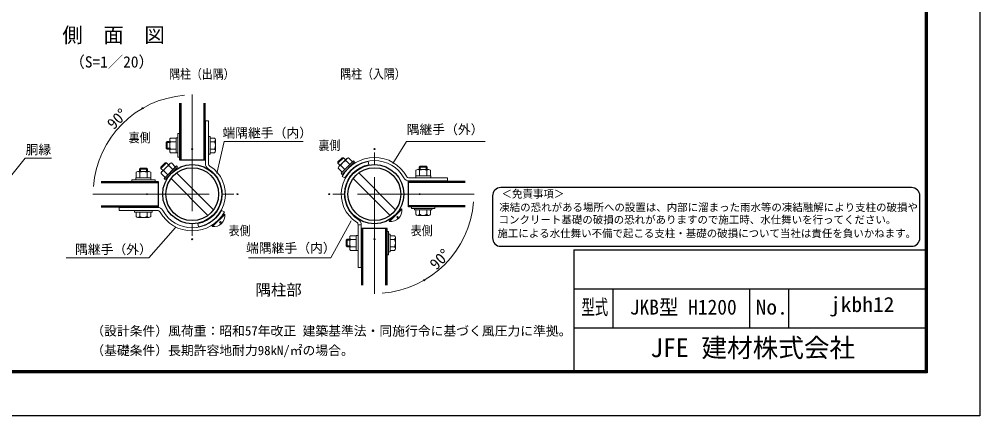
# Model space of a CAD drawing. Units: millimetres, scale not verified. Extents: x -4200 to 4200, y -2970 to 2970.
# Drawn here: x -720 to 4200, y -2970 to -939 of the extents above; entities that cross this region are included whole.
import ezdxf
from ezdxf.enums import TextEntityAlignment as Align

# ---------------------------------------------------------------- set-up
doc = ezdxf.new("R2010")
doc.units = ezdxf.units.MM
doc.header["$LTSCALE"] = 10
doc.header["$PDMODE"] = 32
doc.header["$PDSIZE"] = 5
doc.linetypes.add('USER1', pattern=[50.8, 31.75, -6.35, 6.35, -6.35])
for name, color, linetype, lineweight in [('0-2_D-TTL-TXT', 7, 'Continuous', 25), ('0-3_D-STR1', 1, 'Continuous', 25), ('0-4_D-BMK', 2, 'USER1', 13), ('0-5_D-STR-DIM', 7, 'Continuous', 13), ('0-8_D-STR3', 3, 'Continuous', 13), ('0-D_D-STR-TXT', 7, 'Continuous', 13), ('0-E_D-TTL', 2, 'Continuous', 25)]:
    doc.layers.add(name, color=color, linetype=linetype, lineweight=lineweight)
doc.layers.add('0-7_Defpoints', color=8, linetype='Continuous')
doc.styles.add('ＭＳ ゴシック', font='')
doc.styles.get('ＭＳ ゴシック').set_extended_font_data('MS Gothic')

msp = doc.modelspace()

# ---------------------------------------------------------------- linework, layer by layer
at = {"layer": '0-2_D-TTL-TXT', "color": 2}
for p, q in [((3850.25, -1801.14), (1747.3, -1801.14)), ((1704.3, -1844.13), (1704.3, -2059.11)), ((3893.24, -2059.11), (3893.24, -1844.13)), ((1747.3, -2102.11), (3850.25, -2102.11))]:
    msp.add_line(p, q, dxfattribs=at)
for centre, start, end in [((1747.3, -1844.13), 90, 180), ((3850.25, -1844.13), 0, 90), ((1747.3, -2059.11), 180, 270), ((3850.25, -2059.11), 270, 0)]:
    msp.add_arc(centre, 42.99, start, end, dxfattribs=at)
at = {"layer": '0-3_D-STR1'}
for p, q in [((101.39, -1369.21), (101.39, -1659.94)), ((107.39, -1369.21), (107.39, -1659.94)), ((225.39, -1369.21), (225.39, -1659.94)), ((231.39, -1369.21), (231.39, -1659.94)), ((225.39, -1534.94), (231.39, -1534.94)), ((101.39, -1659.94), (231.39, -1659.94)), ((225.39, -1634.94), (231.39, -1634.94)), ((-299.34, -1769.94), (-8.61, -1769.94)), ((-8.61, -1769.94), (-8.61, -1899.94)), ((1565.05, -1769.94), (1274.32, -1769.94)), ((1274.32, -1899.94), (1274.32, -1769.94)), ((-299.34, -1775.94), (-8.61, -1775.94)), ((1565.05, -1775.94), (1274.32, -1775.94)), ((-299.34, -1893.94), (-8.61, -1893.94)), ((-299.34, -1899.94), (-8.61, -1899.94)), ((1565.05, -1893.94), (1274.32, -1893.94)), ((1565.05, -1899.94), (1274.32, -1899.94)), ((1034.32, -2300.67), (1034.32, -2009.94)), ((1164.32, -2009.94), (1034.32, -2009.94)), ((1040.32, -2300.67), (1040.32, -2009.94)), ((1158.32, -2300.67), (1158.32, -2009.94)), ((1164.32, -2300.67), (1164.32, -2009.94))]:
    msp.add_line(p, q, dxfattribs=at)
for centre, radius in [((166.39, -1834.94), 151.25), ((166.39, -1834.94), 135.25), ((1099.32, -1834.94), 151.25), ((1099.32, -1834.94), 135.25)]:
    msp.add_circle(centre, radius, dxfattribs=at)
at = {"layer": '0-4_D-BMK'}
for p, q in [((166.39, -1603.68), (166.39, -2066.19)), ((1099.32, -2066.19), (1099.32, -1603.68)), ((-64.86, -1834.94), (397.65, -1834.94)), ((1330.57, -1834.94), (868.06, -1834.94))]:
    msp.add_line(p, q, dxfattribs=at)
at = {"layer": '0-5_D-STR-DIM'}
for p, q in [((166.39, -1601.68), (166.39, -1325.1)), ((-66.86, -1834.94), (-343.45, -1834.94)), ((1332.57, -1834.94), (1610.43, -1834.94)), ((1099.32, -2068.19), (1099.32, -2346.05))]:
    msp.add_line(p, q, dxfattribs=at)
for centre, radius, start, end in [((166.39, -1834.94), 507.84, 94.51404, 175.48596), ((1099.32, -1834.94), 509.11, 274.50281, 355.49719)]:
    msp.add_arc(centre, radius, start, end, dxfattribs=at)
at = {"layer": '0-7_Defpoints'}
for p in [(-87.53, -1395.13), (166.39, -1603.68), (1099.32, -1603.68), (-64.86, -1834.94), (397.65, -1834.94), (868.06, -1834.94), (1330.57, -1834.94), (166.39, -2066.19), (1099.32, -2066.19), (1353.87, -2275.84)]:
    msp.add_point(p, dxfattribs=at)
at = {"layer": '0-8_D-STR3'}
for p, q in [((249.89, -1459.94), (233.89, -1459.94)), ((233.89, -1678.09), (233.89, -1459.94)), ((249.89, -1678.09), (249.89, -1459.94)), ((93.39, -1644.94), (93.39, -1524.94)), ((101.39, -1524.94), (93.39, -1524.94)), ((101.39, -1524.94), (93.39, -1524.94)), ((101.39, -1644.94), (101.39, -1524.94)), ((37.89, -1564.94), (32.89, -1569.94)), ((50.89, -1569.94), (32.89, -1569.94)), ((32.89, -1569.94), (32.89, -1599.94)), ((50.89, -1564.94), (37.89, -1564.94)), ((50.89, -1556.05), (50.89, -1613.77)), ((83.39, -1547.44), (54.39, -1547.44)), ((83.39, -1566.19), (54.39, -1566.19)), ((83.39, -1623.44), (83.39, -1546.44)), ((93.39, -1546.44), (83.39, -1546.44)), ((83.39, -1547.44), (83.39, -1622.44)), ((233.89, -1547.44), (231.39, -1547.44)), ((233.89, -1566.19), (231.39, -1566.19)), ((249.89, -1539.94), (257.89, -1539.94)), ((257.89, -1539.94), (257.89, -1629.94)), ((279.99, -1547.44), (257.89, -1547.44)), ((279.99, -1566.15), (257.89, -1566.15)), ((285.39, -1556.79), (285.39, -1613.08)), ((50.89, -1599.94), (32.89, -1599.94)), ((50.89, -1604.94), (37.89, -1604.94)), ((83.39, -1603.69), (54.39, -1603.69)), ((83.39, -1622.44), (54.39, -1622.44)), ((93.39, -1623.44), (83.39, -1623.44)), ((233.89, -1603.69), (231.39, -1603.69)), ((233.89, -1622.44), (231.39, -1622.44)), ((279.99, -1603.73), (257.89, -1603.73)), ((279.99, -1622.44), (257.89, -1622.44)), ((101.39, -1644.94), (93.39, -1644.94)), ((101.39, -1644.94), (93.39, -1644.94)), ((249.89, -1629.94), (257.89, -1629.94)), ((912.82, -1669.65), (934.03, -1648.44)), ((912.82, -1676.72), (912.82, -1669.65)), ((917.16, -1693.6), (957.98, -1652.78)), ((934.05, -1722.67), (987.08, -1669.63)), ((934.39, -1733.65), (998.03, -1670.01)), ((951.71, -1659.05), (941.1, -1648.44)), ((973.83, -1682.89), (953.32, -1662.39)), ((987.08, -1669.63), (966.58, -1649.13)), ((1070.09, -1683.99), (1067.05, -1668.28)), ((-54.72, -1719.44), (-112.45, -1719.44)), ((-103.61, -1719.44), (-103.61, -1706.44)), ((-98.61, -1719.44), (-98.61, -1701.44)), ((-68.61, -1701.44), (-98.61, -1701.44)), ((-68.61, -1719.44), (-68.61, -1701.44)), ((-63.61, -1706.44), (-68.61, -1701.44)), ((-63.61, -1719.44), (-63.61, -1706.44)), ((6.05, -1695.81), (27.27, -1674.6)), ((6.05, -1702.89), (6.05, -1695.81)), ((16.66, -1713.49), (6.05, -1702.89)), ((10.39, -1719.76), (51.21, -1678.94)), ((40.54, -1735.57), (20.04, -1715.06)), ((27.29, -1748.83), (80.32, -1695.8)), ((27.62, -1759.81), (91.26, -1696.17)), ((44.95, -1685.21), (34.34, -1674.6)), ((67.06, -1709.05), (46.56, -1688.55)), ((80.32, -1695.8), (59.81, -1675.29)), ((923.43, -1687.33), (912.82, -1676.72)), ((934.05, -1722.67), (913.55, -1702.16)), ((947.31, -1709.41), (926.8, -1688.9)), ((1311.82, -1741.44), (1311.82, -1712.44)), ((1378.21, -1708.94), (1320.48, -1708.94)), ((1329.32, -1708.94), (1329.32, -1695.94)), ((1330.57, -1741.44), (1330.57, -1712.44)), ((1334.32, -1708.94), (1334.32, -1690.94)), ((1364.32, -1690.94), (1334.32, -1690.94)), ((1364.32, -1708.94), (1364.32, -1690.94)), ((1369.32, -1695.94), (1364.32, -1690.94)), ((1368.07, -1741.44), (1368.07, -1712.44)), ((1369.32, -1708.94), (1369.32, -1695.94)), ((1386.82, -1741.44), (1386.82, -1712.44)), ((-143.61, -1761.94), (-23.61, -1761.94)), ((-143.61, -1769.94), (-143.61, -1761.94)), ((-143.61, -1769.94), (-143.61, -1761.94)), ((-143.61, -1769.94), (-23.61, -1769.94)), ((-122.11, -1751.94), (-45.11, -1751.94)), ((-122.11, -1761.94), (-122.11, -1751.94)), ((-121.11, -1751.94), (-121.11, -1722.94)), ((-46.11, -1751.94), (-121.11, -1751.94)), ((-102.36, -1751.94), (-102.36, -1722.94)), ((-64.86, -1751.94), (-64.86, -1722.94)), ((-46.11, -1751.94), (-46.11, -1722.94)), ((-45.11, -1761.94), (-45.11, -1751.94)), ((-23.61, -1769.94), (-23.61, -1761.94)), ((-23.61, -1769.94), (-23.61, -1761.94)), ((27.29, -1748.83), (6.78, -1728.32)), ((21.96, -1754.15), (27.62, -1759.81)), ((246.83, -1943.67), (57.66, -1754.5)), ((275.12, -1915.38), (85.95, -1726.21)), ((928.73, -1727.99), (934.39, -1733.65)), ((948.66, -1751.44), (934.67, -1743.68)), ((948.66, -1751.44), (948.76, -1751.44)), ((1179.76, -1943.67), (990.59, -1754.5)), ((1208.05, -1915.38), (1018.88, -1726.21)), ((1277.69, -1751.44), (1474.32, -1751.44)), ((1277.69, -1767.44), (1474.32, -1767.44)), ((1310.82, -1741.44), (1387.82, -1741.44)), ((1310.82, -1751.44), (1310.82, -1741.44)), ((1386.82, -1741.44), (1311.82, -1741.44)), ((1311.82, -1767.44), (1386.82, -1767.44)), ((1311.82, -1767.44), (1311.82, -1769.94)), ((1330.57, -1767.44), (1330.57, -1769.94)), ((1368.07, -1767.44), (1368.07, -1769.94)), ((1386.82, -1767.44), (1386.82, -1769.94)), ((1387.82, -1751.44), (1387.82, -1741.44)), ((1474.32, -1767.44), (1474.32, -1751.44)), ((-11.98, -1902.44), (-208.61, -1902.44)), ((-208.61, -1902.44), (-208.61, -1918.44)), ((-11.98, -1918.44), (-208.61, -1918.44)), ((-121.11, -1902.44), (-121.11, -1899.94)), ((-46.11, -1902.44), (-121.11, -1902.44)), ((-102.36, -1902.44), (-102.36, -1899.94)), ((-64.86, -1902.44), (-64.86, -1899.94)), ((-46.11, -1902.44), (-46.11, -1899.94)), ((-38.61, -1918.44), (-38.61, -1926.44)), ((331.04, -1926.19), (317.05, -1918.44)), ((1174.8, -1973.35), (1237.73, -1910.42)), ((1176.57, -1975.12), (1239.5, -1912.19)), ((1239.5, -1912.19), (1237.73, -1910.42)), ((1289.32, -1899.94), (1409.32, -1899.94)), ((1289.32, -1907.94), (1289.32, -1899.94)), ((1289.32, -1907.94), (1289.32, -1899.94)), ((1289.32, -1907.94), (1409.32, -1907.94)), ((1394.32, -1915.94), (1304.32, -1915.94)), ((1311.82, -1938.04), (1311.82, -1915.94)), ((1386.82, -1915.94), (1311.82, -1915.94)), ((1330.53, -1938.04), (1330.53, -1915.94)), ((1368.11, -1938.04), (1368.11, -1915.94)), ((1386.82, -1938.04), (1386.82, -1915.94)), ((1394.32, -1907.94), (1394.32, -1915.94)), ((1409.32, -1907.94), (1409.32, -1899.94)), ((1409.32, -1907.94), (1409.32, -1899.94)), ((-38.61, -1926.44), (-128.61, -1926.44)), ((-121.11, -1948.54), (-121.11, -1926.44)), ((-46.11, -1926.44), (-121.11, -1926.44)), ((-55.46, -1953.94), (-111.76, -1953.94)), ((-102.4, -1948.54), (-102.4, -1926.44)), ((-64.82, -1948.54), (-64.82, -1926.44)), ((-46.11, -1948.54), (-46.11, -1926.44)), ((268.04, -1999.52), (330.97, -1936.58)), ((269.81, -2001.29), (332.74, -1938.35)), ((285.36, -1982.19), (313.65, -1953.91)), ((332.74, -1938.35), (330.97, -1936.58)), ((1192.13, -1956.03), (1220.41, -1927.75)), ((1213.61, -1953.2), (1217.79, -1949.01)), ((1221.2, -1960.8), (1213.61, -1953.2)), ((1225.38, -1956.6), (1217.79, -1949.01)), ((1377.46, -1943.44), (1321.17, -1943.44)), ((195.61, -1985.89), (198.66, -2001.59)), ((269.81, -2001.29), (268.04, -1999.52)), ((306.84, -1979.36), (311.03, -1975.17)), ((314.44, -1986.96), (306.84, -1979.36)), ((318.62, -1982.76), (311.03, -1975.17)), ((1015.82, -1991.79), (1031.82, -1991.79)), ((1015.82, -1991.79), (1015.82, -2209.94)), ((1031.82, -1991.79), (1031.82, -2209.94)), ((1176.57, -1975.12), (1174.8, -1973.35)), ((960.32, -2065.36), (955.32, -2070.36)), ((973.32, -2065.36), (960.32, -2065.36)), ((973.32, -2056.47), (973.32, -2114.19)), ((1005.82, -2047.86), (976.82, -2047.86)), ((1005.82, -2123.86), (1005.82, -2046.86)), ((1015.82, -2046.86), (1005.82, -2046.86)), ((1005.82, -2047.86), (1005.82, -2122.86)), ((1015.82, -2123.86), (1015.82, -2046.86)), ((1031.82, -2047.44), (1034.32, -2047.44)), ((1031.82, -2066.19), (1034.32, -2066.19)), ((1164.32, -2145.36), (1164.32, -2025.36)), ((1172.32, -2025.36), (1164.32, -2025.36)), ((1172.32, -2025.36), (1164.32, -2025.36)), ((1172.32, -2145.36), (1172.32, -2025.36)), ((1172.32, -2040.36), (1180.32, -2040.36)), ((1180.32, -2040.36), (1180.32, -2130.36)), ((1202.42, -2047.86), (1180.32, -2047.86)), ((1207.82, -2057.21), (1207.82, -2113.5)), ((973.32, -2070.36), (955.32, -2070.36)), ((955.32, -2070.36), (955.32, -2100.36)), ((973.32, -2100.36), (955.32, -2100.36)), ((973.32, -2105.36), (960.32, -2105.36)), ((1005.82, -2066.61), (976.82, -2066.61)), ((1005.82, -2104.11), (976.82, -2104.11)), ((1031.82, -2103.69), (1034.32, -2103.69)), ((1202.42, -2066.57), (1180.32, -2066.57)), ((1202.42, -2104.15), (1180.32, -2104.15)), ((1005.82, -2122.86), (976.82, -2122.86)), ((1015.82, -2123.86), (1005.82, -2123.86)), ((1031.82, -2122.44), (1034.32, -2122.44)), ((1172.32, -2145.36), (1164.32, -2145.36)), ((1172.32, -2145.36), (1164.32, -2145.36)), ((1172.32, -2130.36), (1180.32, -2130.36)), ((1202.42, -2122.86), (1180.32, -2122.86)), ((1015.82, -2209.94), (1031.82, -2209.94))]:
    msp.add_line(p, q, dxfattribs=at)
for points in [[(37.89, -1564.94), (37.89, -1604.94), (32.89, -1599.94)], [(912.82, -1676.72), (941.1, -1648.44), (934.03, -1648.44)], [(928.73, -1727.99), (992.37, -1664.35), (998.03, -1670.01)], [(-63.61, -1706.44), (-103.61, -1706.44), (-98.61, -1701.44)], [(6.05, -1702.89), (34.34, -1674.6), (27.27, -1674.6)], [(21.96, -1754.15), (85.6, -1690.51), (91.26, -1696.17)], [(1369.32, -1695.94), (1329.32, -1695.94), (1334.32, -1690.94)], [(-38.61, -1918.44), (-128.61, -1918.44), (-128.61, -1926.44)], [(1394.32, -1907.94), (1304.32, -1907.94), (1304.32, -1915.94)], [(960.32, -2065.36), (960.32, -2105.36), (955.32, -2100.36)]]:
    msp.add_lwpolyline(points, dxfattribs=at)
for centre, radius, start, end in [((65.11, -1556.81), 14.24, 138.83491, 221.16509), ((102.86, -1584.94), 51.97, 158.85295, 201.14705), ((274.59, -1556.79), 10.8, 300, 60), ((250, -1584.94), 35.39, 327.93138, 32.06862), ((65.12, -1613.06), 14.25, 138.86505, 221.13495), ((274.59, -1613.08), 10.8, 300, 60), ((974.34, -1709.92), 51.97, 113.85295, 156.14705), ((1099.32, -1834.94), 169.75, 100.95712, 237.61089), ((1099.32, -1834.94), 188.25, 29.15331, 151.00321), ((1099.32, -1834.94), 172.25, 29.15331, 151.00321), ((967.54, -1663.35), 14.25, 93.86505, 176.13495), ((-111.73, -1733.67), 14.25, 48.86505, 131.13495), ((-83.61, -1771.41), 51.97, 68.85295, 111.14705), ((-55.48, -1733.66), 14.24, 48.83491, 131.16509), ((20.99, -1729.28), 14.24, 93.83491, 176.16509), ((67.57, -1736.08), 51.97, 113.85295, 156.14705), ((60.77, -1689.51), 14.25, 93.86505, 176.13495), ((166.39, -1834.94), 153.75, 280.95712, 57.61089), ((166.39, -1834.94), 169.75, 280.95712, 57.61089), ((265.89, -1678.09), 32, 180, 237.61089), ((265.89, -1678.09), 16, 180, 237.61089), ((927.76, -1703.11), 14.24, 93.83491, 176.16509), ((1099.32, -1834.94), 153.75, 100.95712, 237.61089), ((1321.19, -1723.17), 14.25, 48.86505, 131.13495), ((1349.32, -1760.91), 51.97, 68.85295, 111.14705), ((1377.44, -1723.16), 14.24, 48.83491, 131.16509), ((1277.69, -1735.44), 32, 209.15331, 270), ((1277.69, -1735.44), 16, 209.15331, 270), ((-11.98, -1934.44), 32, 29.15331, 90), ((-11.98, -1934.44), 16, 29.15331, 90), ((166.39, -1834.94), 172.25, 209.15331, 331.00321), ((1183.07, -1918.69), 56.8, 263.42534, 6.57466), ((-111.76, -1943.14), 10.8, 210, 330), ((-83.61, -1918.54), 35.39, 237.93138, 302.06862), ((-55.46, -1943.14), 10.8, 210, 330), ((166.39, -1834.94), 188.25, 209.15331, 331.00321), ((276.31, -1944.86), 56.8, 263.42534, 6.57466), ((999.82, -1991.79), 32, 0, 57.61089), ((1321.17, -1932.64), 10.8, 210, 330), ((1349.32, -1908.04), 35.39, 237.93138, 302.06862), ((1377.46, -1932.64), 10.8, 210, 330), ((999.82, -1991.79), 16, 0, 57.61089), ((987.54, -2057.23), 14.24, 138.83491, 221.16509), ((1197.02, -2057.21), 10.8, 300, 60), ((987.55, -2113.48), 14.25, 138.86505, 221.13495), ((1025.29, -2085.36), 51.97, 158.85295, 201.14705), ((1172.43, -2085.36), 35.39, 327.93138, 32.06862), ((1197.02, -2113.5), 10.8, 300, 60)]:
    msp.add_arc(centre, radius, start, end, dxfattribs=at)
at = {"layer": '0-D_D-STR-TXT'}
for p, q in [((330.53, -1564.92), (292.69, -1728.24)), ((330.53, -1564.92), (734.29, -1564.92)), ((1263.45, -1564.92), (1192.98, -1677.41)), ((1263.45, -1564.92), (1667.22, -1564.92)), ((-689.65, -1650.61), (-837.02, -1833.23)), ((-689.65, -1650.61), (-553.73, -1650.61)), ((-56.69, -2161.85), (80.99, -2004.87)), ((876.24, -2161.85), (980.66, -1971.51)), ((-478.78, -2161.85), (-56.69, -2161.85)), ((454.14, -2161.85), (876.24, -2161.85))]:
    msp.add_line(p, q, dxfattribs=at)
at = {"layer": '0-E_D-TTL'}
for p, q in [((2119.93, -2120), (2119.93, -2740)), ((2119.93, -2120), (3919.93, -2120)), ((2119.93, -2320), (3919.93, -2320)), ((2319.93, -2320), (2319.93, -2520)), ((3019.93, -2320), (3019.93, -2520)), ((3219.93, -2320), (3219.93, -2520)), ((2119.93, -2520), (3919.93, -2520))]:
    msp.add_line(p, q, dxfattribs=at)
for points in [[(-4200.07, 2970), (4199.93, 2970), (4199.93, -2970), (-4200.07, -2970)], [(-3930.07, 2750), (3929.93, 2750), (3929.93, -2750), (-3930.07, -2750)], [(-3927.57, 2747.5), (3927.43, 2747.5), (3927.43, -2747.5), (-3927.57, -2747.5)], [(-3925.07, 2745), (3924.93, 2745), (3924.93, -2745), (-3925.07, -2745)], [(-3922.57, 2742.5), (3922.43, 2742.5), (3922.43, -2742.5), (-3922.57, -2742.5)], [(-3920.07, 2740), (3919.93, 2740), (3919.93, -2740), (-3920.07, -2740)]]:
    msp.add_lwpolyline(points, close=True, dxfattribs=at)

# ---------------------------------------------------------------- texts
at = {"layer": '0-2_D-TTL-TXT', "style": 'ＭＳ ゴシック'}
for s, height, p in [('側\u3000面\u3000図', 76.98, (-498.93, -1081.44)), ('（S=1／20）', 57.7, (-462.52, -1203.65)), ('＜免責事項＞ \u3000\u3000', 39.3, (1750.48, -1864.93)), ('凍結の恐れがある場所への設置は、内部に溜まった雨水等の凍結融解により支柱の破損や', 39.3, (1738.85, -1934.15)), ('コンクリート基礎の破損の恐れがありますので施工時、水仕舞いを行ってください。', 39.3, (1735.32, -1997.28)), ('施工による水仕舞い不備で起こる支柱・基礎の破損について当社は責任を負いかねます。 ', 39.3, (1729.31, -2067.36)), ('隅柱部', 57.7, (490.77, -2371.36)), ('（設計条件）風荷重：昭和57年改正 建築基準法・同施行令に基づく風圧力に準拠。', 48.09, (-350.68, -2573.61)), ('（基礎条件）長期許容地耐力98kN/㎡の場合。', 48.09, (-350.68, -2673.61)), ('JFE 建材株式会社', 96.21, (2512.31, -2698.51))]:
    msp.add_text(s, height=height, dxfattribs=at).set_placement(p, align=Align.BOTTOM_LEFT)
for s, height, width, p in [('jkbh12', 76.98, 1.05, (3432.59, -2461.47)), ('型式', 76.97, 0.65, (2160.19, -2474.81)), ('JKB型 H1200', 76.97, 0.95, (2407.53, -2474.81)), ('No.', 76.98, 1.05, (3051.93, -2474.81))]:
    msp.add_text(s, height=height, dxfattribs=dict(at, width=width)).set_placement(p, align=Align.BOTTOM_LEFT)
at = {"layer": '0-5_D-STR-DIM', "style": 'ＭＳ ゴシック'}
for p in [(-223.26, -1519.83), (1428.76, -2238.92)]:
    msp.add_text('90°', height=57.7, rotation=45, dxfattribs=at).set_placement(p, align=Align.BOTTOM_LEFT)
at = {"layer": '0-D_D-STR-TXT', "style": 'ＭＳ ゴシック', "width": 0.85}
for s, p in [('隅柱（出隅）', (48.26, -1258.44)), ('隅柱（入隅）', (924.69, -1257.68)), ('裏側', (-159.15, -1583.84)), ('裏側', (813.01, -1623.07)), ('表側', (352.88, -2060.05)), ('表側', (1285.8, -2060.05))]:
    msp.add_text(s, height=48.09, dxfattribs=at).set_placement(p, align=Align.BOTTOM_LEFT)
at = {"layer": '0-D_D-STR-TXT', "style": 'ＭＳ ゴシック'}
for s, p in [('隅継手（外）', (1264.66, -1541.9)), ('端隅継手（内）', (321.04, -1559.14)), ('胴縁', (-687.1, -1645.08)), ('隅継手（外）', (-433.9, -2156.07)), ('端隅継手（内）', (441.88, -2149.23))]:
    msp.add_text(s, height=48.09, dxfattribs=at).set_placement(p, align=Align.BOTTOM_LEFT)

doc.saveas('drawing.dxf')
